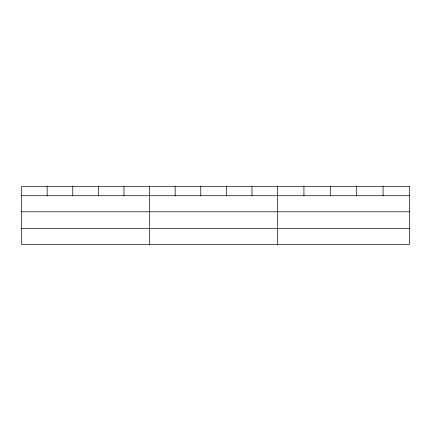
<?xml version="1.0" encoding="UTF-8"?>
<svg xmlns="http://www.w3.org/2000/svg" width="431" height="431" viewBox="0 0 431 431"><rect width="100%" height="100%" fill="white"/><g stroke="black" fill="none" stroke-linecap="round" stroke-linejoin="round"><path stroke-width="0.65" d="M21.55 195.733L409.45 195.733M21.55 211.793L409.45 211.793M21.55 228.344L409.45 228.344M383.073 186.591L383.073 195.733M356.696 186.591L356.696 195.733M330.318 186.591L330.318 195.733M303.941 186.591L303.941 195.733M277.564 186.591L277.564 244.409M251.963 186.591L251.963 195.733M226.361 186.591L226.361 195.733M200.76 186.591L200.76 195.733M175.158 186.591L175.158 195.733M149.557 186.591L149.557 244.409M123.956 186.591L123.956 195.733M98.354 186.591L98.354 195.733M72.753 186.591L72.753 195.733M47.151 186.591L47.151 195.733M409.45 186.591L21.55 186.591L21.55 244.409L409.45 244.409L409.45 186.591"/></g></svg>
